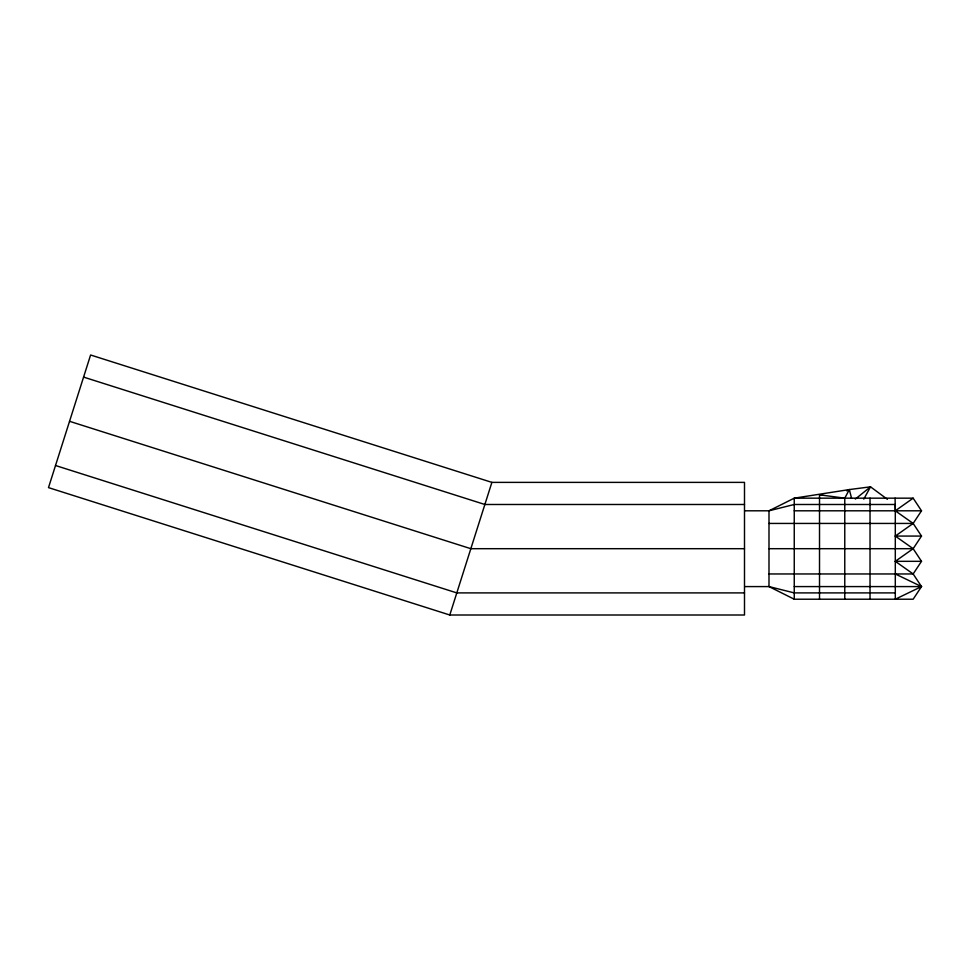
<?xml version="1.0" encoding="UTF-8"?>
<svg xmlns="http://www.w3.org/2000/svg" width="970" height="970" viewBox="0 0 970 970"><rect width="100%" height="100%" fill="white"/><g stroke="black" fill="none" stroke-linecap="round" stroke-linejoin="round"><path stroke-width="1.45" d="M449.789 615.004L491.887 482.381L744.499 482.381L744.499 615.004L449.789 615.004L48.5 487.619L90.598 354.996L491.887 482.381M844.773 599.217L844.773 498.168L849.332 489.571L870.526 486.831L887.404 499.32M863.785 499.138L870.526 486.831L855.358 499.053M768.992 573.961L913.158 573.961L921.5 561.327L913.158 548.693L895.298 536.07L913.158 523.436L921.5 510.802L913.158 498.168L794.248 498.168L768.992 510.802L745.215 510.802M745.215 586.583L768.992 586.583L794.248 599.217L913.158 599.217L921.5 586.583L913.158 573.961L895.298 561.327L913.158 548.693L921.5 536.07L913.158 523.436L895.298 510.802L895.092 498.168M895.298 510.802L913.158 498.168M895.298 573.961L921.5 586.583L895.298 599.217L895.298 504.485L794.248 504.485L768.992 510.802L768.992 586.583L794.248 592.9L895.298 592.9M846.652 490.832L849.332 489.571L851.539 498.168M794.248 599.217L794.248 498.168L849.332 489.571M819.517 599.217L819.517 494.809L822.463 494.712M744.499 504.485L484.867 504.485L83.59 377.1M794.248 510.802L921.5 510.802M768.992 523.436L913.158 523.436M895.298 536.07L921.5 536.07M744.499 548.693L470.838 548.693L69.549 421.307M768.992 548.693L913.158 548.693M895.298 561.327L921.5 561.327M794.248 586.583L921.5 586.583M744.499 592.9L456.809 592.9L55.52 465.515M819.517 494.809L844.773 498.168M870.029 498.168L870.029 599.217"/></g></svg>
